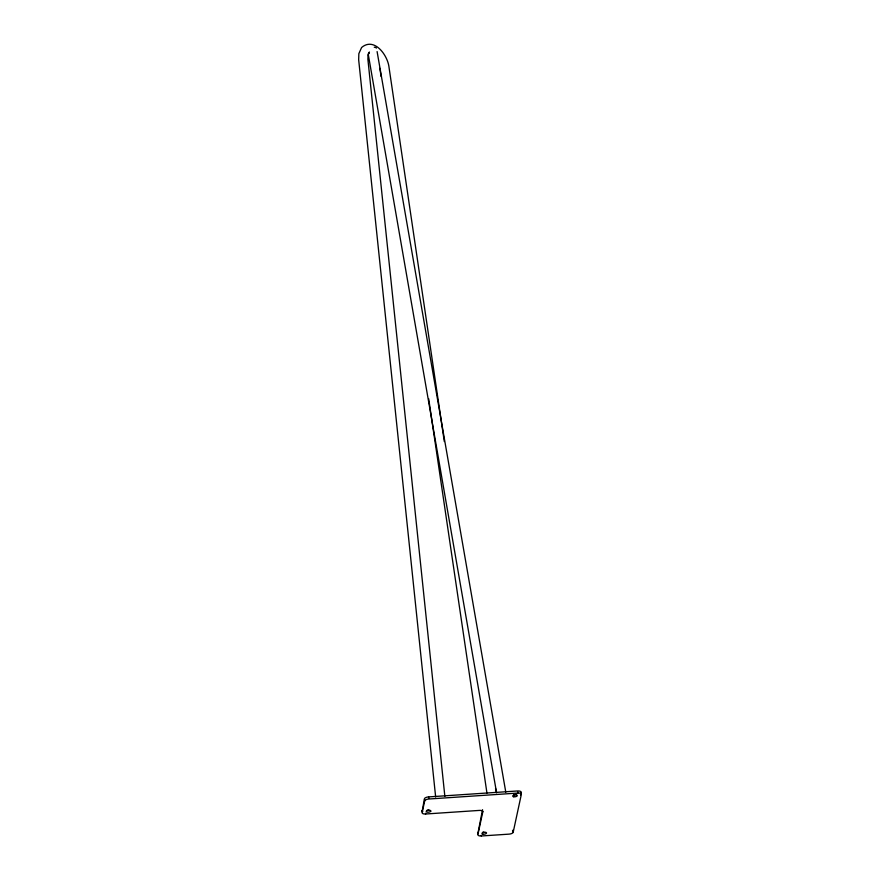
<?xml version="1.0" encoding="UTF-8"?>
<svg xmlns="http://www.w3.org/2000/svg" width="880" height="880" viewBox="0 0 880 880"><rect width="100%" height="100%" fill="white"/><g stroke="black" fill="none" stroke-linecap="round" stroke-linejoin="round"><path stroke-width="1.32" d="M422.07 811.921L424.424 798.787A3.872 1.584 -7.2 0 1 428.615 796.906L517.583 790.966A3.872 1.584 -7.2 0 1 521.07 792.341L521.246 793.738M424.688 800.899L422.158 812.625A3.872 1.584 -7.2 0 0 425.645 814L479.336 810.414A3.872 1.584 -7.2 0 1 482.812 811.789L477.895 834.603A3.872 1.584 -7.2 0 0 481.382 835.978L508.992 834.141A3.872 1.584 -7.2 0 0 513.183 832.249L521.334 794.442A3.872 1.584 -7.2 0 0 517.847 793.067L428.879 799.007A3.872 1.584 -7.2 0 0 424.688 800.899L424.512 799.491M477.807 833.91L482.548 809.688M520.509 794.948L521.07 792.341M368.764 53.438L369.435 52.041L368.016 55.253L367.895 59.334L444.862 796.4M377.102 51.579L505.802 792.209M368.181 53.856L496.595 792.825M444.301 441.529L389.048 67.485C387.838 55.385 374.33 36.685 361.614 47.487L358.853 53.658L358.666 59.752L435.655 797.027M495.55 788.359L495.946 791.076M379.863 68.299L381.073 76.45M428.681 398.728L486.948 793.067M517.671 791.67L517.847 793.067M513.007 830.852L513.183 832.249M482.724 811.085L482.812 811.789M481.294 835.274L481.382 835.978M428.615 796.906L428.791 798.303M425.557 813.296L425.645 814M374.242 47.223A4.653 2.035 -9.9 0 1 376.42 48.081M478.269 833.47A3.872 1.584 -7.2 0 1 477.631 832.502M422.763 811.602A3.872 1.584 -7.2 0 1 421.894 810.524M428.89 809.985A2.321 0.957 -7.2 0 1 427.196 810.106M516.197 794.31A2.321 0.957 -7.2 0 1 513.678 794.695M483.769 832.095A2.321 0.957 -7.2 0 1 482.933 832.084M512.908 830.148A3.872 1.584 -7.2 0 1 512.512 830.764M430.804 811.085L430.287 810.436A2.321 0.957 -7.2 0 0 426.613 810.887A2.321 0.957 -7.2 0 0 427.702 812.229A2.321 0.957 -7.2 0 0 430.804 811.085M513.656 796.752A2.321 0.957 -7.2 0 0 517.286 795.674A2.321 0.957 -7.2 0 0 514.019 795.058A2.321 0.957 -7.2 0 0 513.656 796.752M482.911 834.141A2.321 0.957 -7.2 0 0 486.541 833.063A2.321 0.957 -7.2 0 0 483.274 832.447A2.321 0.957 -7.2 0 0 482.911 834.141"/></g></svg>
